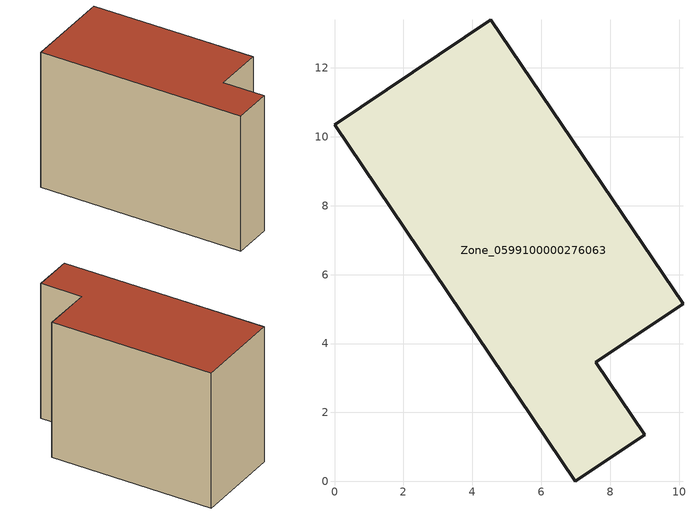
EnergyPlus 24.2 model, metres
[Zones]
Zone_0599100000276063
 floor ground (C_G): 7.58,3.46 9,1.35 6.99,0 0,10.35 4.53,13.4 10.11,5.16 z0.09
 wall outside (C_F): 0,10.35 6.99,0 9,1.35 7.58,3.46 10.11,5.16 4.53,13.4 0,10.35 z0.09:8.6
 roof outside (C_R): 10.11,5.16 4.53,13.4 0,10.35 6.99,0 9,1.35 7.58,3.46 z8.6
[BUILDING]
Pand.0599100000276063: North Axis=0; Terrain=City; Loads Convergence Tolerance Value=0.04; Temperature Convergence Tolerance Value=0.4; Solar Distribution=FullExterior; Maximum Number of Warmup Days=25; Minimum Number of Warmup Days=1
[Site:Location]
Rotterdam.The.Hague.AP_ZH_NLD Design_Conditions: Latitude=51.96; Longitude=4.45; Time Zone=1; Elevation=-4.5
[SITE:GROUNDTEMPERATURE:BUILDINGSURFACE]
18, 18, 18, 18, 18, 18, 18, 18, 18, 18, 18, 18
[MATERIAL] Thermal Absorptance=0.9; Solar Absorptance=0.7; Visible Absorptance=0.7
Name | Roughness | Thickness | Conductivity | Density | Specific Heat
G.TC.1975-1991 | MediumSmooth | 0.15 | 0.288461 | 540 | 1210
F.TC.1975-1991 | Rough | 0.3 | 0.230769 | 1920 | 840
R.TC.1975-1991 | MediumRough | 0.2 | 0.153846 | 1500 | 1000
[CONSTRUCTION]
C_G: G.TC.1975-1991
C_F: F.TC.1975-1991
C_R: R.TC.1975-1991
[ZONE]
Zone_0599100000276063: Type=1; Multiplier=1; Ceiling Height=Autocalculate; Volume=Autocalculate; Floor Area=autocalculate; Part of Total Floor Area=Yes
[ZONEINFILTRATION:DESIGNFLOWRATE]
Infil_Zone_0599100000276063: Zone or ZoneList or Space or SpaceList=Zone_0599100000276063; Schedule=AlwaysOn; Design Flow Rate Calculation Method=Flow/Area; Flow Rate per Floor Area=0.003; Constant Term Coefficient=1; Temperature Term Coefficient=0; Velocity Term Coefficient=0; Velocity Squared Term Coefficient=0
[HVACTEMPLATE:ZONE:IDEALLOADSAIRSYSTEM]
Zone_0599100000276063: Maximum Heating Supply Air Temperature=50; Minimum Cooling Supply Air Temperature=13; Maximum Heating Supply Air Humidity Ratio=0.0156; Minimum Cooling Supply Air Humidity Ratio=0.0077; Heating Limit=NoLimit; Cooling Limit=NoLimit; Dehumidification Control Type=ConstantSensibleHeatRatio; Cooling Sensible Heat Ratio=0.7; Dehumidification Setpoint=60; Humidification Control Type=None; Humidification Setpoint=30; Outdoor Air Method=None; Outdoor Air Flow Rate per Person=0.00944; Outdoor Air Flow Rate per Zone Floor Area=0; Outdoor Air Flow Rate per Zone=0; Demand Controlled Ventilation Type=None; Outdoor Air Economizer Type=NoEconomizer; Heat Recovery Type=None; Sensible Heat Recovery Effectiveness=0.7; Latent Heat Recovery Effectiveness=0.65
[ZONECONTROL:THERMOSTAT]
ThermostatControl_Zone_0599100000276063: Zone or ZoneList=Zone_0599100000276063; Control Type Schedule=DualSetpointControlType; Control 1=Thermostat_Zone_0599100000276063; Temperature Difference Between Cutout And Setpoint=0
[THERMOSTATSETPOINT:DUALSETPOINT]
Thermostat_Zone_0599100000276063: Heating Setpoint Temperature Schedule=HeatingSetpoint_Zone_0599100000276063; Cooling Setpoint Temperature Schedule=CoolingSetpoint_Zone_0599100000276063
[SCHEDULE:COMPACT]
HeatingSetpoint_Zone_0599100000276063: Through: 12/31, For: AllDays, Until: 24:00, 21
CoolingSetpoint_Zone_0599100000276063: Through: 12/31, For: AllDays, Until: 24:00, 24
DualSetpointControlType: Through: 12/31, For: AllDays, Until: 24:00, 4
AlwaysOn: Through: 12/31, For: AllDays, Until: 24:00, 1
